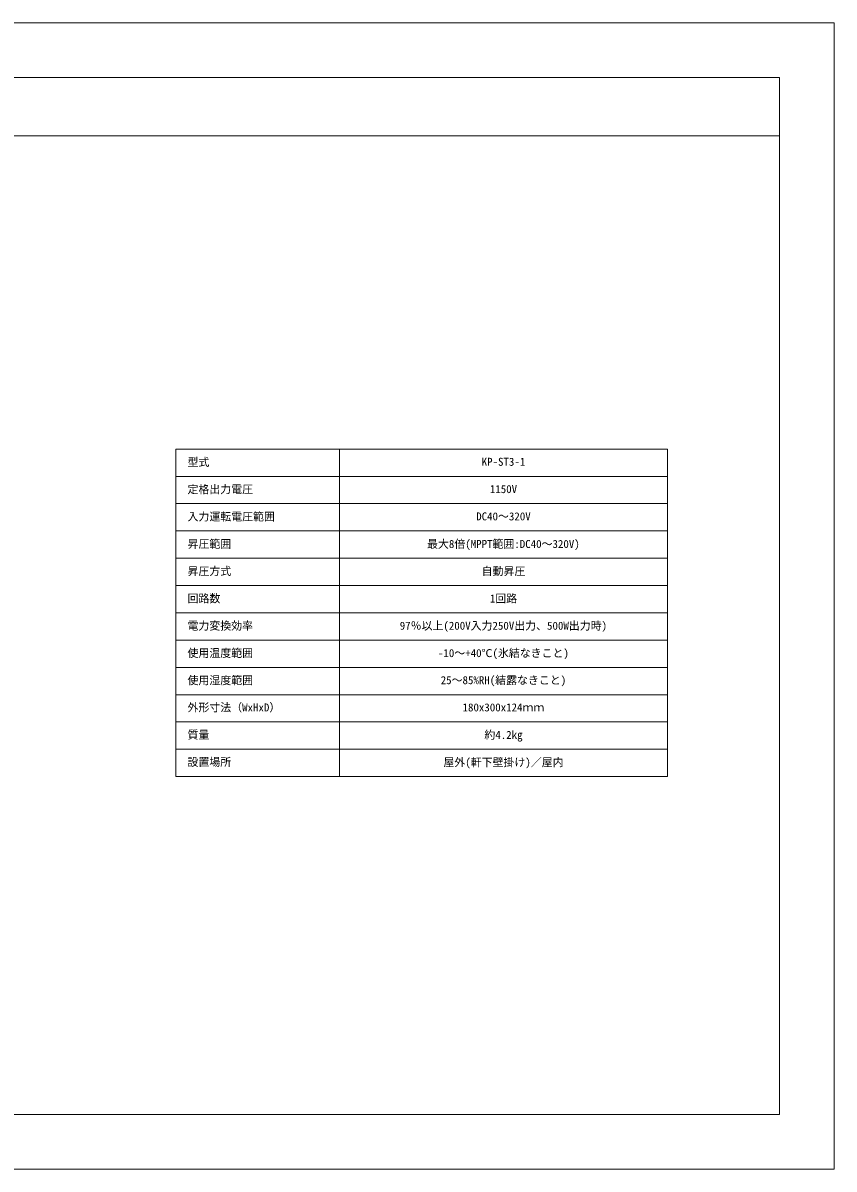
# Model space of a CAD drawing. Units: millimetres, scale not verified. Extents: x -1485 to 1485, y -1050 to 1050.
# Drawn here: x 0 to 1485, y -1050 to 1050 of the extents above; entities that cross this region are included whole.
import ezdxf
from ezdxf.enums import TextEntityAlignment as Align

# ---------------------------------------------------------------- set-up
doc = ezdxf.new("R2010")
doc.units = ezdxf.units.MM
doc.header["$LTSCALE"] = 10
for name, color, linetype, lineweight in [('0-0_0', 7, 'Continuous', 18), ('0-2_用紙枠', 7, 'Continuous', 18), ('0-3_図面枠', 7, 'Continuous', 18)]:
    doc.layers.add(name, color=color, linetype=linetype, lineweight=lineweight)
doc.styles.add('ＭＳ ゴシック', font='')
doc.styles.get('ＭＳ ゴシック').set_extended_font_data('MS Gothic')

msp = doc.modelspace()

# ---------------------------------------------------------------- linework, layer by layer
at = {"layer": '0-0_0'}
for p, q in [((279.85, 269.21), (1179.85, 269.21)), ((279.85, 269.21), (279.85, -330.79)), ((579.85, 269.21), (579.85, -330.79)), ((1179.85, 269.21), (1179.85, -330.79)), ((279.85, 219.21), (1179.85, 219.21)), ((279.85, 169.21), (1179.85, 169.21)), ((279.85, 119.21), (1179.85, 119.21)), ((279.85, 69.21), (1179.85, 69.21)), ((279.85, 19.21), (1179.85, 19.21)), ((279.85, -30.79), (1179.85, -30.79)), ((279.85, -80.79), (1179.85, -80.79)), ((279.85, -130.79), (1179.85, -130.79)), ((279.85, -180.79), (1179.85, -180.79)), ((279.85, -230.79), (1179.85, -230.79)), ((279.85, -280.79), (1179.85, -280.79)), ((279.85, -330.79), (1179.85, -330.79))]:
    msp.add_line(p, q, dxfattribs=at)
at = {"layer": '0-2_用紙枠'}
msp.add_lwpolyline([(-1485, -1050), (1485, -1050), (1485, 1050), (-1485, 1050)], close=True, dxfattribs=at)
at = {"layer": '0-3_図面枠'}
msp.add_line((1385, 843.39), (-1285, 843.39), dxfattribs=at)
msp.add_lwpolyline([(1385, -950), (1385, 950), (-1285, 950), (-1285, -950)], close=True, dxfattribs=at)

# ---------------------------------------------------------------- texts
at = {"layer": '0-0_0', "style": 'ＭＳ ゴシック'}
for s, p in [('  型式', (281.35, 233.47)), ('KP-ST3-1', (839.85, 234.16)), ('  定格出力電圧', (281.35, 183.76)), ('1150V', (854.85, 184.16)), ('  入力運転電圧範囲', (281.35, 133.65)), ('DC40～320V', (829.85, 134.16)), ('  昇圧範囲', (281.35, 83.59)), ('最大8倍(MPPT範囲:DC40～320V)', (739.85, 83.59)), ('  昇圧方式', (281.35, 33.76)), ('自動昇圧', (839.85, 33.76)), ('  回路数', (281.35, -16.3)), ('1回路', (854.85, -16.41)), ('  電力変換効率', (281.35, -66.24)), ('97％以上(200V入力250V出力、500W出力時)', (689.85, -66.19)), ('  使用温度範囲', (281.35, -116.3)), ('-10～+40℃(氷結なきこと)', (759.85, -116.35)), ('  使用湿度範囲', (281.35, -166.3)), ('25～85%RH(結露なきこと)', (764.85, -165.95)), ('  外形寸法（WxHxD）', (281.35, -215.96)), ('180x300x124ｍｍ', (804.85, -215.84)), ('  質量', (281.35, -265.96)), ('約4.2㎏', (844.85, -266.24)), ('  設置場所', (281.35, -315.84)), ('屋外(軒下壁掛け)／屋内', (769.85, -316.41))]:
    msp.add_text(s, height=14.66, dxfattribs=at).set_placement(p, align=Align.BOTTOM_LEFT)

doc.saveas('drawing.dxf')
